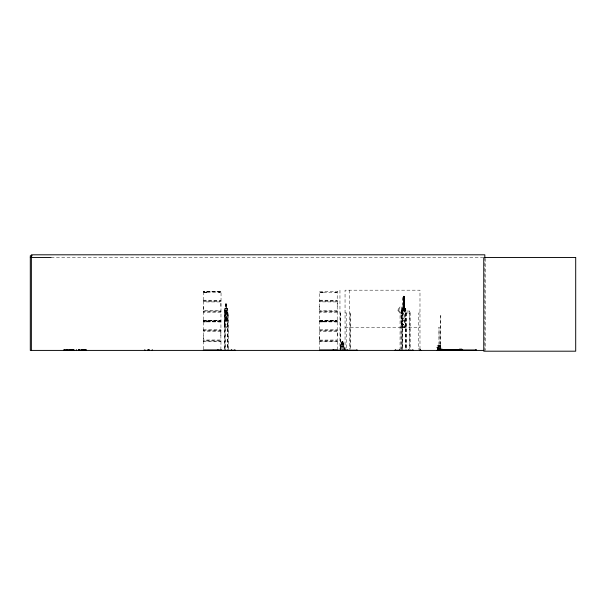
<?xml version="1.0" encoding="UTF-8"?>
<svg xmlns="http://www.w3.org/2000/svg" width="606" height="606" viewBox="0 0 606 606"><rect width="100%" height="100%" fill="white"/><g stroke="black" fill="none" stroke-linecap="round" stroke-linejoin="round"><path stroke-width="0.45" stroke-dasharray="3.03 2.27" d="M203.366 335.701L203.366 349.806M203.366 306.235L203.351 340.004L220.879 340.004L221.061 291.66L203.336 291.865M220.857 335.701L220.864 331.293M220.857 306.235L220.857 301.932L203.351 301.932L203.351 310.537L220.864 310.59M319.718 349.806L319.718 335.701M319.718 306.235L319.718 312.272M337.209 335.701L337.209 291.516L337.277 291.895M337.209 306.235L337.209 301.932L319.703 301.879M403.263 300.985C403.581 317.052 401.99 289.289 404.308 297.554C404.694 312.764 402.036 304.757 403.058 296.129M403.46 300.985L403.513 296.129M404.02 300.985L403.967 305.848L403.816 296.129L403.816 305.848L403.967 296.129L404.119 305.848L404.119 296.129L404.172 300.985M404.217 300.985L404.27 296.129M404.323 300.985L404.27 305.848M403.49 304.621L404.747 304.621L404.407 309.56L404.914 310.083L403.528 310.704L402.884 310.083L403.187 309.56L404.119 309.643L404.141 304.621L404.308 309.893M403.679 304.621L403.641 309.477L404.27 309.643L404.293 304.621M403.49 309.56L404.429 309.643L404.444 304.621L404.611 309.893M403.528 304.621L403.49 309.477L404.581 309.643L404.596 304.621L404.679 309.772M403.944 304.621L403.944 309.477L404.732 309.643L404.71 304.621L404.679 309.651L403.997 309.484L403.99 304.621L403.967 309.643L403.944 304.621L404.126 310.242M403.702 297.554L403.664 296.129L403.513 305.848M403.702 304.424L403.664 305.848L403.702 297.554M203.252 291.88L203.351 301.932M220.879 312.219L203.351 312.272M220.857 349.806L221.016 340.595L203.237 340.549M319.703 329.717L337.209 329.717M319.718 340.057L319.703 331.346M337.231 312.219L319.703 312.272L319.718 331.399M337.209 349.806L337.413 340.731M226.061 307.575L226.053 307.371M319.718 301.932L319.741 291.539M342.087 349.404L342.413 341.42L341.701 349.404M437.729 347.299L437.835 347.67M438.426 347.155C437.638 348.7 437.517 346.094 441.88 347.359L441.88 349.798M438.146 347.291L438.1 347.806L437.843 347.246M438.524 347.708L438.191 347.155L438.282 347.791M438.683 346.435L438.729 345.662M438.721 346.276L438.789 345.609M438.903 346.268C438.979 344.019 439.38 347.874 439.289 345.753M438.986 345.753C438.812 348.155 439.517 344.17 439.441 346.268M439.327 346.268L439.698 345.526L440.054 346.488M439.638 346.291L439.661 345.776M439.797 346.253L440.009 345.526L440.062 346.374M203.366 329.77L220.864 329.717M319.695 340.102L337.231 340.004L337.231 331.399L319.703 331.399M226.061 305.606L226.053 305.553M227.311 327.096L227.644 322.49M403.058 305.848L403.21 296.129L403.361 305.848L403.361 296.129L403.414 300.985M405.316 327.096L405.793 310.151M403.687 305.295L403.664 305.553M403.672 313.628L403.732 314.12L403.702 313.628M203.366 320.915L220.925 320.574L220.842 321.006M220.895 321.021L203.161 321.172L220.925 321.362L220.842 320.93M221.031 321.218L203.275 321.309M337.413 321.225L319.513 321.225L337.368 321.044M403.081 309.924L403.149 310.393M403.543 309.924L403.982 310.62L404.407 310.348M403.854 310.181L404.293 309.711L403.49 309.477L404.293 309.477L403.452 309.772M404.293 310.704L403.49 310.666L404.747 310.083M439.236 349.185L438.994 327.111L438.964 349.223M226.053 307.469L226.061 307.719M403.717 324.043L403.687 324.581M341.011 349.404L342.223 341.42L340.731 349.404M319.529 330.437L337.383 330.3M403.679 324.104L403.717 324.581L403.725 324.074M224.47 310.211L224.773 308.507L225.667 308.507L225.667 303.901M224.561 349.48L224.924 308.507M340.33 349.404L342.102 341.42L342.875 341.42L344.731 349.404M340.231 349.404L342.087 341.42M438.646 347.306L438.736 347.859M439.055 345.768L439.191 346.359M438.661 347.23L438.539 347.639M403.104 308.507L401.975 308.492L401.513 310.31L402.036 308.507M401.733 310.196L402.187 308.507M319.604 340.504L337.353 340.602L337.209 340.057M337.33 330.899L319.604 330.846M337.33 341.239L319.604 341.178M319.589 291.6L337.398 291.812M403.134 309.984L403.528 309.545M403.626 309.984L404.194 309.719M404.141 309.711L403.391 309.719L404.391 309.719L403.611 309.757L404.104 310.408L403.005 310.196M403.854 309.984C403.255 310.886 405.308 310.211 404.225 309.651L404.247 304.621L404.27 309.643M404.02 310.386L404.232 309.924M404.611 310.181L403.172 310.272L404.194 310.446M203.192 300.834L221.046 300.932M203.192 330.3L221.031 330.353M319.544 311.173L337.368 311.181M403.634 320.551L403.732 320.983L403.657 320.574M203.237 311.083L220.993 311.083M220.978 311.719L203.215 311.628M220.978 330.846L203.23 330.8M220.978 341.178L203.184 341.004M337.345 311.726L319.604 311.719M218.637 292.418L220.175 292.418M218.637 321.877L220.175 321.877M334.989 292.418L336.527 292.418M334.989 321.877L336.527 321.877M226.061 324.566L226.038 324.043M437.676 347.647L437.668 347.155M204.192 292.418L206.911 292.418M204.192 321.877L206.911 321.877M320.536 292.418L323.256 292.418M320.536 321.877L323.256 321.877M319.567 321.097L319.688 320.566L337.231 320.93M403.551 309.643L403.21 310.242M403.854 309.643L403.694 310.242M404.27 310.522L404.573 310.272L403.49 310.454M404.778 310.386L403.376 310.348M400.058 350.412L400.058 312.954L397.506 310.09L400.058 306.962L402.475 306.962L402.543 311.06M397.506 310.09L398.498 310.09L401.051 306.962M438.373 347.799L438.289 347.193M319.741 321.006L337.247 320.93M220.842 292.395L203.404 292.418M220.842 321.9L203.389 321.9M337.194 292.433L319.756 292.418M337.194 321.9L319.741 321.9M403.088 309.643L404.732 309.643M403.376 309.817L404.134 309.484L404.141 304.621L404.119 309.643M403.793 310.605L404.21 310.348M220.857 320.915L203.336 320.93M403.308 309.757L404.194 309.984M403.831 310.605L403.331 310.666M337.247 321.331L319.688 321.369M438.471 345.996L438.585 345.571M51.124 257.535L482.808 257.535M203.351 300.197L220.879 300.25M319.703 300.197L337.231 300.25M319.582 300.803L337.383 300.834M203.23 301.334L221.001 301.334M319.582 301.334L337.353 301.334M225.553 304.053L226.712 304.053M403.005 304.053L404.475 304.053M225.735 304.818L226.379 304.818L226.379 306.356L225.735 306.356M404.088 304.818L403.24 304.818L403.24 306.356L404.088 306.356M403.657 305.606L403.702 305.235M404.285 308.507L405.482 308.507L405.891 310.211L405.914 349.48M224.796 308.659L227.432 308.659M405.459 308.659L401.975 308.492M405.437 309.499L405.437 311.06L405.49 309.499L402.339 309.499L402.392 311.06M224.584 310.151L224.432 322.513L224.917 327.096M401.536 310.136L401.77 349.48M405.937 310.151L405.3 308.507M403.391 310.446L404.391 310.446M337.209 310.59L319.703 310.537L319.703 301.932M402.339 310.673L405.482 310.673M401.483 311.06L410.61 311.06L410.573 350.412M224.561 312.954L225.334 312.954L225.334 350.412M339.951 312.954L340.458 312.954L340.458 349.048M345.049 312.954L346.321 312.954M349.677 312.954L350.177 312.954L350.177 349.048L350.17 312.954M400.058 312.954L410.573 312.954M419.981 312.954L418.708 312.954L418.708 349.048M404.323 318.801L403.005 318.801L402.952 303.901L404.52 303.901L404.475 308.659M401.589 310.196L401.687 322.513M405.755 322.513L405.497 327.096L401.967 327.081L401.483 306.962M224.796 326.945L227.432 326.945M402.058 326.945L405.459 326.945M345.049 327.649L419.981 327.649M220.879 331.399L203.343 331.247M203.351 341.731L220.879 341.731M319.703 341.731L337.231 341.731M438.411 345.443L438.464 346.587M437.964 345.768L437.964 346.261M440.115 345.791L440.115 346.231M440.115 345.859L437.017 345.867L440.115 346.17M438.88 347.48L436.676 347.579L438.88 347.329M437.343 348.374L439.918 348.374L439.918 350.003M224.44 349.048L225.455 349.048M227.371 349.048L228.394 349.048M339.807 349.048L340.602 349.048M344.905 349.048L346.465 349.048M349.526 349.048L350.321 349.048M401.657 349.048L402.74 349.048M405.414 349.048L406.497 349.048M418.564 349.048L420.125 349.048M403.99 309.461L404.452 309.484M403.49 309.477L404.141 309.499M403.49 309.711L403.929 309.719M403.641 309.477L404.475 309.757M403.134 310.181L403.588 310.446M404.247 309.56L404.649 309.984M403.99 309.545L404.407 309.817M403.793 309.56L404.247 309.817M403.225 310.348L403.679 310.62M403.376 310.62L402.907 310.242M398.498 310.09L401.051 312.954L401.013 350.412M403.907 309.817L403.929 310.181M226.068 320.536L226.03 321.044L226.068 320.612M404.323 308.659L405.035 310.196M220.978 340.557L220.864 340.057M437.721 347.639L437.911 347.299M227.795 310.196L227.447 308.507L226.599 308.507L226.599 303.901M227.303 308.507L227.644 310.196M342.852 341.42L344.632 349.404M402.293 318.801L403.005 322.49L404.323 322.49L405.035 318.801L405.028 309.499M344.231 349.404L342.784 341.42L344.087 350.291M225.008 318.801L225.553 322.49L226.561 322.49L227.106 318.801L226.561 304.053M401.733 322.49L402.172 327.096M401.589 322.49L402.028 327.096M403.513 296.129L403.513 305.848M343.261 349.404L342.617 341.42L342.875 349.404M224.47 322.49L224.765 327.096L227.462 327.096L227.833 310.136L227.795 349.48M403.626 304.424L403.611 300.985M404.558 304.621L404.581 309.643M404.407 304.621L404.429 309.643M403.558 298.561L403.558 299.735M485.194 258.474L485.194 350.412M484.823 257.535L484.823 350.412M461.939 349.306L461.939 348.92L458.818 348.92L458.818 349.306M438.358 349.306L438.358 345.208L438.024 349.306M437.57 348.768L437.343 346.943L437.343 349.677M419.981 349.048L419.981 290.183L345.049 290.183L345.056 349.048M409.656 312.954L409.656 350.412M409.618 311.06L409.618 349.48M406.384 312.954L406.384 349.48M405.997 312.954L405.997 350.412M405.535 312.954L405.535 349.48M405.331 309.499L405.285 311.06M405.134 309.499L405.187 311.06M404.884 309.499L404.884 311.06M404.831 311.06L404.732 309.499L404.679 311.06M404.376 303.901L404.376 308.507M404.323 304.053L404.285 327.096M403.793 304.621L403.793 309.477M403.104 303.901L403.149 308.659M403.142 309.499L403.096 311.06M402.945 327.081L402.945 308.492L402.293 310.196L402.232 349.48M402.793 309.499L402.695 311.06M402.649 309.499L402.642 311.06M402.619 312.954L402.619 349.48M402.149 312.954L402.149 349.48M349.685 290.183L349.677 349.048M346.321 312.954L346.321 349.048M340.451 312.954L340.443 349.048M339.958 290.183L339.958 349.048M336.186 292.259L336.133 292.418M336.186 321.725L336.133 321.877M335.383 291.895L335.383 292.418M335.33 321.354L335.383 321.877M322.854 292.259L320.945 292.259M322.74 291.956L322.74 292.433M322.74 321.415L322.74 321.9M321.059 291.956L321.059 292.433M321.059 321.415L321.059 321.9M228.273 349.48L228.273 312.954L227.5 312.954L227.5 349.48M227.97 312.954L227.97 349.48M226.712 308.659L226.75 303.901L225.515 303.901L225.553 308.659L225.008 310.196L225.038 349.48M225.697 304.053L225.697 308.659M224.856 312.954L224.856 349.48M219.834 291.895L219.781 292.418M219.834 321.354L219.781 321.877M219.031 292.418L218.978 292.259M219.031 321.877L218.978 321.725M206.502 292.259L204.593 292.259M206.388 291.956L206.388 292.433M206.388 321.415L206.388 321.9M204.707 291.956L204.707 292.433M204.707 321.415L204.707 321.9M227.205 320.771L226.894 320.991L226.265 316.468L225.644 320.991L225.311 320.771L226.03 315.446L225.508 310.083L226.243 314.408C228.257 302.174 225.826 317.279 227.205 320.771M226.008 313.999L226.061 313.999M440.433 348.458L440.865 348.571L440.433 348.458M203.389 320.324L220.857 320.347L203.366 320.347M319.741 320.324L337.209 320.347L319.718 320.347M220.895 291.562L203.298 291.524L220.879 291.516M226.561 310.196L225.553 310.196L225.553 318.801L226.561 318.801L226.561 310.196M440.797 315.468L440.501 348.291L440.797 315.468M440.115 345.443L440.062 346.587L440.115 345.443"/><path stroke-width="0.91" d="M333.179 350.291L356.957 350.336L319.703 350.366M395.203 350.321L412.951 350.321M32.194 255.777L30.3 255.777L30.3 350.412L483.876 350.412M30.3 257.535L51.086 257.535M203.336 350.048L220.895 350.033M319.688 350.048L337.247 350.033M437.986 350.071L476.074 350.071M437.32 350.185L462.719 350.185M203.351 350.366L235.075 350.412M420.276 350.321L420.95 350.412M437.32 350.366L476.074 350.389M234.939 350.321L217.751 350.412M484.823 257.641L484.823 254.808L31.368 254.808L31.368 350.412M476.074 349.798L476.074 350.412M476.036 349.798L476.036 350.412M462.719 350.412L462.696 350.003L437.32 350.003L437.343 350.412M437.986 349.798L437.986 350.412M420.17 349.632L420.17 350.412M420.079 349.632L420.079 350.412M413.125 350.412L395.029 350.412M412.891 349.632L412.891 350.412M408.656 349.632L408.656 350.412M399.49 349.632L399.49 350.412M395.263 349.632L395.263 350.412M356.949 349.632L356.957 350.412M347.23 349.632L347.238 350.412M344.95 349.632L344.95 350.412M344.859 349.632L344.859 350.412M342.898 349.632L342.905 350.412M333.179 349.632L333.186 350.412M234.893 349.632L234.893 350.412M231.59 349.632L231.59 350.412M221.243 349.632L221.243 350.412M217.933 349.632L217.933 350.412M152.25 349.632L152.25 350.412M149.341 349.632L149.341 350.412M147.803 349.632L147.803 350.412M144.834 349.632L144.834 350.412M86.113 349.632L86.15 350.412M85.817 349.632L85.87 350.412M85.567 349.632L85.567 350.412M85.257 349.632L85.257 350.412M85.12 349.632L85.12 350.412M83.961 349.632L83.961 350.412M83.848 349.632L83.848 350.412M83.742 349.632L83.696 350.412M83.378 349.632L83.348 350.412M83.189 349.632L83.189 350.412M83.136 349.632L83.136 350.412M82.954 349.632L82.961 350.412M82.87 349.632L82.893 350.412M82.696 349.632L82.696 350.412M82.59 349.632L82.552 350.412M82.348 349.632L82.348 350.412M82.06 349.632L82.06 350.412M81.802 349.632L81.802 350.412M81.31 349.632L81.31 350.412M81.083 349.632L81.083 350.412M79.757 349.632L79.78 350.412M79.651 349.632L79.651 350.412M79.484 349.632L79.401 350.412M79.288 349.632L79.288 350.412M78.735 349.632L78.735 350.412M78.735 349.632L78.674 350.412M78.394 349.632L78.394 350.412M76.341 349.632L76.341 350.412M73.834 349.632L73.834 350.412M73.781 349.632L73.781 350.412M73.546 349.632L73.546 350.412M73.243 349.632L73.243 350.412M72.932 349.632L72.932 350.412M72.796 349.632L72.796 350.412M72.622 349.632L72.576 350.412M71.644 349.632L71.644 350.412M71.523 349.632L71.417 350.412L71.372 349.632M70.864 349.632L70.819 350.412M70.637 349.632L70.546 350.412M70.372 349.632L70.372 350.412M70.235 349.632L70.273 350.412M70.031 349.632L70.031 350.412M69.743 349.632L69.743 350.412M69.478 349.632L69.478 350.412M68.993 349.632L68.993 350.412M68.766 349.632L68.766 350.412M67.584 349.632L67.584 350.412M67.463 349.632L67.44 350.412M67.334 349.632L67.349 350.412M67.16 349.632L67.16 350.412L67.084 349.632M66.971 349.632L66.971 350.412M66.811 349.632L66.811 350.412M66.668 349.632L66.645 350.412M65.183 349.632L65.183 350.412M64.206 349.632L64.206 350.412M64.024 349.632L64.024 350.412M575.7 257.535L483.755 257.535L483.755 351.192L575.7 351.192L575.7 257.535M148.599 350.412L148.599 349.632L148.546 350.412M84.938 350.412L84.938 349.632L84.893 350.412M78.992 350.412L78.992 349.632L78.962 350.412M71.061 350.412L71.061 349.632L71.023 350.412M66.418 350.412L66.418 349.632L66.334 350.412M66.13 350.412L66.13 349.632L66.077 350.412"/></g></svg>
